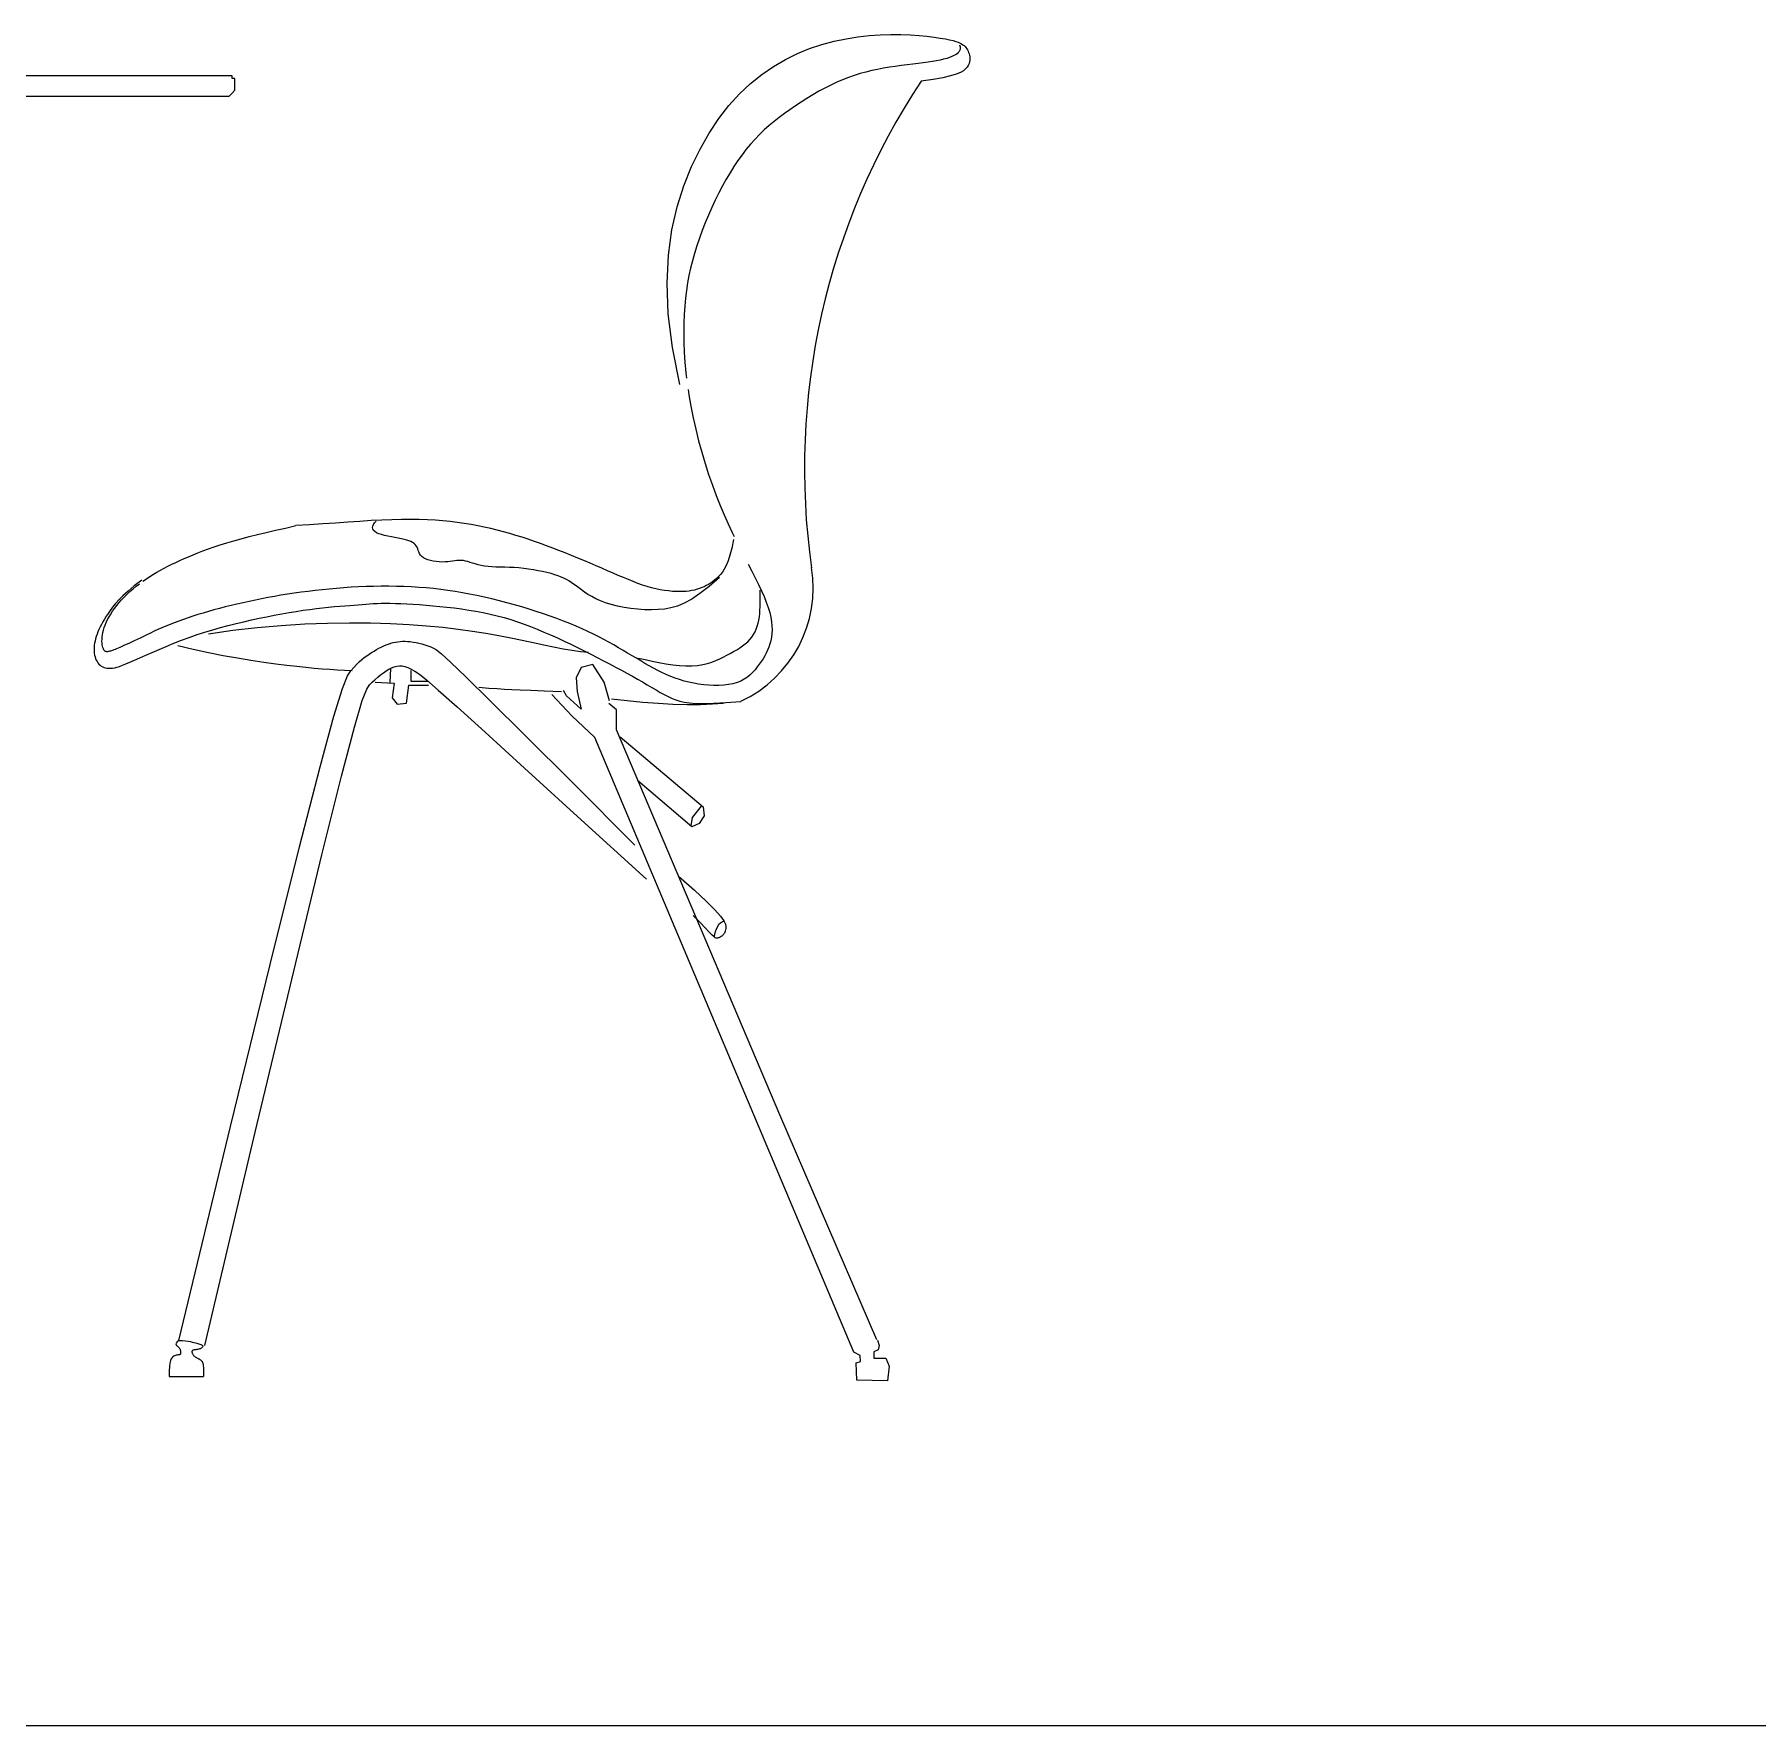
# Model space of a CAD drawing. Header units: millimetres. Extents: x 37301 to 64830, y 24173 to 38860.
# Drawn here: x 58911 to 59907, y 28627 to 29605 of the extents above; entities that cross this region are included whole.
import ezdxf

# ---------------------------------------------------------------- set-up
doc = ezdxf.new("R2010")
doc.units = ezdxf.units.MM
doc.layers.add('www.cad-blocks.net', color=7, linetype='Continuous')

# ---------------------------------------------------------------- blocks, each defined once
blk = doc.blocks.new('A$C30584782')
for p, q in [((2265.95, 775.99), (2272.75, 777.08)), ((2272.75, 777.08), (2279.37, 777.82)), ((2279.37, 777.82), (2285.76, 778.26)), ((2285.76, 778.26), (2291.87, 778.44)), ((2291.87, 778.44), (2297.67, 778.41)), ((2297.67, 778.41), (2303.1, 778.19)), ((2303.1, 778.19), (2308.13, 777.83)), ((2308.13, 777.83), (2312.71, 777.38)), ((2312.71, 777.38), (2316.79, 776.87)), ((2316.79, 776.87), (2320.35, 776.35)), ((2230.87, 764), (2237.87, 767.41)), ((2237.87, 767.41), (2244.92, 770.27)), ((2244.92, 770.27), (2251.99, 772.63)), ((2251.99, 772.63), (2259.01, 774.52)), ((2259.01, 774.52), (2265.95, 775.99)), ((2320.35, 776.35), (2323.34, 775.85)), ((2323.34, 775.85), (2325.82, 775.36)), ((2325.82, 775.36), (2327.85, 774.89)), ((2327.85, 774.89), (2329.5, 774.42)), ((2330.14, 767.32), (2329.28, 766.73)), ((2329.5, 774.42), (2330.82, 773.96)), ((2330.83, 767.95), (2330.14, 767.32)), ((2330.82, 773.96), (2331.88, 773.48)), ((2331.35, 768.64), (2330.83, 767.95)), ((2331.69, 769.42), (2331.35, 768.64)), ((2331.62, 772.4), (2331.83, 771.28)), ((2331.85, 770.29), (2331.69, 769.42)), ((2331.83, 771.28), (2331.85, 770.29)), ((2331.88, 773.48), (2332.75, 773)), ((2332.75, 773), (2333.48, 772.49)), ((2333.48, 772.49), (2334.14, 771.96)), ((2334.14, 771.96), (2334.73, 771.4)), ((2334.73, 771.4), (2335.26, 770.81)), ((2335.26, 770.81), (2335.72, 770.18)), ((2335.72, 770.18), (2336.14, 769.52)), ((2336.14, 769.52), (2336.49, 768.81)), ((2336.49, 768.81), (2336.8, 768.06)), ((2336.8, 768.06), (2337.07, 767.26)), ((2337.07, 767.26), (2337.28, 766.4)), ((2217.24, 755.37), (2223.98, 760)), ((2223.98, 760), (2230.87, 764)), ((2280.76, 757.54), (2277.4, 756.73)), ((2284.14, 758.26), (2280.76, 757.54)), ((2287.55, 758.9), (2284.14, 758.26)), ((2290.99, 759.46), (2287.55, 758.9)), ((2294.43, 759.96), (2290.99, 759.46)), ((2297.84, 760.41), (2294.43, 759.96)), ((2301.2, 760.82), (2297.84, 760.41)), ((2304.46, 761.2), (2301.2, 760.82)), ((2307.59, 761.58), (2304.46, 761.2)), ((2310.57, 761.95), (2307.59, 761.58)), ((2313.36, 762.34), (2310.57, 761.95)), ((2315.93, 762.75), (2313.36, 762.34)), ((2318.28, 763.18), (2315.93, 762.75)), ((2320.42, 763.64), (2318.28, 763.18)), ((2322.37, 764.11), (2320.42, 763.64)), ((2324.11, 764.6), (2322.37, 764.11)), ((2325.67, 765.11), (2324.11, 764.6)), ((2327.04, 765.64), (2325.67, 765.11)), ((2328.25, 766.18), (2327.04, 765.64)), ((2329.28, 766.73), (2328.25, 766.18)), ((2333.81, 757.48), (2332.04, 756.45)), ((2335.05, 758.51), (2333.81, 757.48)), ((2335.92, 759.54), (2335.05, 758.51)), ((2336.56, 760.57), (2335.92, 759.54)), ((2337.02, 761.6), (2336.56, 760.57)), ((2337.32, 762.61), (2337.02, 761.6)), ((2337.28, 766.4), (2337.44, 765.51)), ((2337.48, 763.6), (2337.32, 762.61)), ((2337.44, 765.51), (2337.51, 764.57)), ((2337.51, 764.57), (2337.48, 763.6)), ((1909.4, 754.59), (1594.19, 754.59)), ((1911.07, 754.59), (1909.4, 754.59)), ((1911.07, 752.91), (1911.07, 754.59)), ((1912.75, 752.91), (1911.07, 752.91)), ((1912.75, 751.23), (1912.75, 752.91)), ((1912.75, 749.55), (1912.75, 751.23)), ((1912.75, 747.87), (1912.75, 749.55)), ((1912.75, 746.2), (1912.75, 747.87)), ((2204.34, 744.07), (2210.68, 750.08)), ((2210.68, 750.08), (2217.24, 755.37)), ((2253.65, 747.45), (2250.19, 745.57)), ((2257.11, 749.21), (2253.65, 747.45)), ((2260.55, 750.83), (2257.11, 749.21)), ((2263.96, 752.28), (2260.55, 750.83)), ((2267.34, 753.59), (2263.96, 752.28)), ((2270.7, 754.76), (2267.34, 753.59)), ((2274.05, 755.8), (2270.7, 754.76)), ((2277.4, 756.73), (2274.05, 755.8)), ((2316.32, 752.46), (2309.4, 751.51)), ((2321.88, 753.44), (2316.32, 752.46)), ((2326.24, 754.43), (2321.88, 753.44)), ((2329.57, 755.43), (2326.24, 754.43)), ((2332.04, 756.45), (2329.57, 755.43)), ((1592.41, 742.84), (1909.4, 742.84)), ((1909.4, 742.84), (1911.07, 744.52)), ((1911.07, 744.52), (1912.75, 746.2)), ((2192.38, 729.79), (2198.23, 737.32)), ((2198.23, 737.32), (2204.34, 744.07)), ((2236.64, 737.17), (2233.42, 734.94)), ((2239.95, 739.36), (2236.64, 737.17)), ((2243.32, 741.5), (2239.95, 739.36)), ((2246.74, 743.58), (2243.32, 741.5)), ((2250.19, 745.57), (2246.74, 743.58)), ((2186.83, 721.43), (2192.38, 729.79)), ((2224.32, 728.1), (2221.46, 725.71)), ((2227.26, 730.43), (2224.32, 728.1)), ((2230.29, 732.7), (2227.26, 730.43)), ((2233.42, 734.94), (2230.29, 732.7)), ((2181.6, 712.2), (2186.83, 721.43)), ((2213.35, 717.94), (2210.79, 715.09)), ((2215.98, 720.65), (2213.35, 717.94)), ((2218.68, 723.23), (2215.98, 720.65)), ((2221.46, 725.71), (2218.68, 723.23)), ((2176.71, 702.08), (2181.6, 712.2)), ((2205.85, 708.92), (2203.47, 705.6)), ((2208.29, 712.08), (2205.85, 708.92)), ((2210.79, 715.09), (2208.29, 712.08)), ((2172.23, 690.99), (2176.71, 702.08)), ((2198.88, 698.5), (2196.66, 694.73)), ((2201.14, 702.12), (2198.88, 698.5)), ((2203.47, 705.6), (2201.14, 702.12)), ((2168.35, 678.83), (2172.23, 690.99)), ((2194.5, 690.82), (2192.39, 686.77)), ((2196.66, 694.73), (2194.5, 690.82)), ((2165.29, 665.46), (2168.35, 678.83)), ((2188.34, 678.3), (2186.42, 673.92)), ((2190.34, 682.59), (2188.34, 678.3)), ((2192.39, 686.77), (2190.34, 682.59)), ((2184.58, 669.5), (2182.85, 665.05)), ((2186.42, 673.92), (2184.58, 669.5)), ((2163.26, 650.76), (2165.29, 665.46)), ((2181.23, 660.6), (2179.73, 656.19)), ((2182.85, 665.05), (2181.23, 660.6)), ((2162.49, 634.59), (2163.26, 650.76)), ((2177.15, 647.55), (2176.08, 643.31)), ((2178.36, 651.83), (2177.15, 647.55)), ((2179.73, 656.19), (2178.36, 651.83)), ((2175.14, 639.08), (2174.34, 634.81)), ((2176.08, 643.31), (2175.14, 639.08)), ((2163.2, 616.83), (2162.49, 634.59)), ((2173.68, 630.45), (2173.13, 625.98)), ((2174.34, 634.81), (2173.68, 630.45)), ((2172.71, 621.34), (2172.41, 616.49)), ((2173.13, 625.98), (2172.71, 621.34)), ((2165.62, 597.34), (2163.2, 616.83)), ((2172.22, 611.41), (2172.15, 606.09)), ((2172.41, 616.49), (2172.22, 611.41)), ((2172.15, 606.09), (2172.22, 600.55)), ((2172.22, 600.55), (2172.44, 594.81)), ((2169.96, 575.99), (2165.62, 597.34)), ((2172.44, 594.81), (2172.82, 588.87)), ((2172.82, 588.87), (2173.38, 582.75)), ((2173.38, 582.75), (2173.74, 579.65)), ((2174.61, 573.09), (2175.06, 570.04)), ((2175.06, 570.04), (2176.2, 563.48)), ((2176.2, 563.48), (2177.54, 556.83)), ((2177.54, 556.83), (2179.05, 550.14)), ((2179.05, 550.14), (2180.73, 543.45)), ((2180.73, 543.45), (2182.55, 536.83)), ((2182.55, 536.83), (2184.49, 530.31)), ((2184.49, 530.31), (2186.54, 523.93)), ((2186.54, 523.93), (2188.69, 517.76)), ((2188.69, 517.76), (2190.91, 511.83)), ((2190.91, 511.83), (2193.18, 506.14)), ((2009.05, 497.99), (2003.49, 497.86)), ((2014.31, 498.02), (2009.05, 497.99)), ((2019.3, 497.95), (2014.31, 498.02)), ((2193.18, 506.14), (2195.5, 500.67)), ((2195.5, 500.67), (2197.84, 495.43)), ((1916.32, 486.87), (1920.88, 488.05)), ((1920.88, 488.05), (1925.72, 489.25)), ((1925.72, 489.25), (1930.84, 490.48)), ((1930.84, 490.48), (1936.24, 491.75)), ((1936.24, 491.75), (1941.94, 493.05)), ((1941.94, 493.05), (1947.94, 494.41)), ((1955.86, 494.91), (1947.94, 494.41)), ((1963.52, 495.43), (1955.86, 494.91)), ((1970.91, 495.94), (1963.52, 495.43)), ((1978.03, 496.44), (1970.91, 495.94)), ((1984.86, 496.9), (1978.03, 496.44)), ((1991.38, 497.3), (1984.86, 496.9)), ((1997.6, 497.62), (1991.38, 497.3)), ((1992.27, 493.31), (1992.4, 494.19)), ((1992.4, 492.48), (1992.27, 493.31)), ((1992.4, 494.19), (1992.8, 495.11)), ((1992.82, 491.7), (1992.4, 492.48)), ((1992.8, 495.11), (1993.45, 496.06)), ((1993.53, 490.99), (1992.82, 491.7)), ((1993.45, 496.06), (1994.34, 497.05)), ((1994.56, 490.34), (1993.53, 490.99)), ((1995.89, 489.75), (1994.56, 490.34)), ((1997.49, 489.23), (1995.89, 489.75)), ((1999.27, 488.76), (1997.49, 489.23)), ((2003.49, 497.86), (1997.6, 497.62)), ((2001.19, 488.33), (1999.27, 488.76)), ((2003.18, 487.93), (2001.19, 488.33)), ((2024.04, 497.79), (2019.3, 497.95)), ((2028.58, 497.53), (2024.04, 497.79)), ((2032.94, 497.19), (2028.58, 497.53)), ((2037.15, 496.76), (2032.94, 497.19)), ((2041.24, 496.26), (2037.15, 496.76)), ((2045.26, 495.69), (2041.24, 496.26)), ((2049.19, 495.05), (2045.26, 495.69)), ((2053.05, 494.34), (2049.19, 495.05)), ((2056.86, 493.56), (2053.05, 494.34)), ((2060.6, 492.73), (2056.86, 493.56)), ((2064.29, 491.83), (2060.6, 492.73)), ((2067.95, 490.88), (2064.29, 491.83)), ((2071.56, 489.87), (2067.95, 490.88)), ((2075.14, 488.81), (2071.56, 489.87)), ((2078.7, 487.7), (2075.14, 488.81)), ((2197.84, 495.43), (2200.18, 490.4)), ((2200.18, 490.4), (2201.25, 488.19)), ((1888.51, 477.57), (1891.3, 478.71)), ((1891.3, 478.71), (1894.25, 479.86)), ((1894.25, 479.86), (1897.38, 481.03)), ((1897.38, 481.03), (1900.7, 482.19)), ((1900.7, 482.19), (1904.23, 483.36)), ((1904.23, 483.36), (1908.01, 484.53)), ((1908.01, 484.53), (1912.03, 485.69)), ((1912.03, 485.69), (1916.32, 486.87)), ((2005.17, 487.55), (2003.18, 487.93)), ((2007.1, 487.19), (2005.17, 487.55)), ((2008.92, 486.82), (2007.1, 487.19)), ((2010.56, 486.45), (2008.92, 486.82)), ((2012.03, 486.06), (2010.56, 486.45)), ((2013.33, 485.64), (2012.03, 486.06)), ((2014.46, 485.18), (2013.33, 485.64)), ((2015.45, 484.67), (2014.46, 485.18)), ((2016.28, 484.1), (2015.45, 484.67)), ((2016.98, 483.46), (2016.28, 484.1)), ((2017.54, 482.73), (2016.98, 483.46)), ((2017.99, 481.93), (2017.54, 482.73)), ((2018.36, 481.05), (2017.99, 481.93)), ((2018.7, 480.13), (2018.36, 481.05)), ((2019.05, 479.2), (2018.7, 480.13)), ((2019.48, 478.28), (2019.05, 479.2)), ((2020.02, 477.38), (2019.48, 478.28)), ((2082.24, 486.54), (2078.7, 487.7)), ((2085.78, 485.34), (2082.24, 486.54)), ((2089.31, 484.08), (2085.78, 485.34)), ((2092.86, 482.79), (2089.31, 484.08)), ((2096.42, 481.44), (2092.86, 482.79)), ((2100, 480.06), (2096.42, 481.44)), ((2103.61, 478.64), (2100, 480.06)), ((2107.23, 477.18), (2103.61, 478.64)), ((2199.85, 481.47), (2198.82, 477.37)), ((2200.86, 486.45), (2199.85, 481.47)), ((1867.67, 467.53), (1869.75, 468.71)), ((1869.75, 468.71), (1871.86, 469.86)), ((1871.86, 469.86), (1874.03, 470.97)), ((1874.03, 470.97), (1876.24, 472.06)), ((1876.24, 472.06), (1878.52, 473.15)), ((1878.52, 473.15), (1880.88, 474.23)), ((1880.88, 474.23), (1883.32, 475.33)), ((1883.32, 475.33), (1885.86, 476.44)), ((1885.86, 476.44), (1888.51, 477.57)), ((2020.72, 476.55), (2020.02, 477.38)), ((2021.63, 475.8), (2020.72, 476.55)), ((2022.79, 475.15), (2021.63, 475.8)), ((2024.15, 474.61), (2022.79, 475.15)), ((2025.68, 474.17), (2024.15, 474.61)), ((2027.33, 473.83), (2025.68, 474.17)), ((2029.05, 473.59), (2027.33, 473.83)), ((2030.8, 473.44), (2029.05, 473.59)), ((2032.52, 473.38), (2030.8, 473.44)), ((2034.17, 473.4), (2032.52, 473.38)), ((2035.71, 473.5), (2034.17, 473.4)), ((2037.16, 473.66), (2035.71, 473.5)), ((2038.52, 473.85), (2037.16, 473.66)), ((2039.83, 474.03), (2038.52, 473.85)), ((2041.08, 474.19), (2039.83, 474.03)), ((2042.31, 474.29), (2041.08, 474.19)), ((2043.52, 474.3), (2042.31, 474.29)), ((2044.75, 474.2), (2043.52, 474.3)), ((2046, 473.97), (2044.75, 474.2)), ((2047.29, 473.62), (2046, 473.97)), ((2048.64, 473.2), (2047.29, 473.62)), ((2050.07, 472.73), (2048.64, 473.2)), ((2051.6, 472.25), (2050.07, 472.73)), ((2053.24, 471.77), (2051.6, 472.25)), ((2055.01, 471.35), (2053.24, 471.77)), ((2056.93, 471), (2055.01, 471.35)), ((2059.01, 470.75), (2056.93, 471)), ((2061.24, 470.58), (2059.01, 470.75)), ((2063.61, 470.47), (2061.24, 470.58)), ((2066.09, 470.4), (2063.61, 470.47)), ((2068.67, 470.33), (2066.09, 470.4)), ((2071.33, 470.25), (2068.67, 470.33)), ((2074.06, 470.12), (2071.33, 470.25)), ((2076.84, 469.93), (2074.06, 470.12)), ((2079.66, 469.65), (2076.84, 469.93)), ((2082.47, 469.3), (2079.66, 469.65)), ((2085.25, 468.87), (2082.47, 469.3)), ((2087.97, 468.38), (2085.25, 468.87)), ((2090.59, 467.84), (2087.97, 468.38)), ((2110.84, 475.7), (2107.23, 477.18)), ((2114.42, 474.22), (2110.84, 475.7)), ((2117.96, 472.73), (2114.42, 474.22)), ((2121.44, 471.26), (2117.96, 472.73)), ((2124.82, 469.8), (2121.44, 471.26)), ((2128.11, 468.38), (2124.82, 469.8)), ((2131.27, 466.99), (2128.11, 468.38)), ((2195.58, 469.23), (2194.46, 467.53)), ((2196.68, 471.37), (2195.58, 469.23)), ((2197.76, 474.04), (2196.68, 471.37)), ((2198.82, 477.37), (2197.76, 474.04)), ((2209.28, 472.19), (2211.4, 468.08)), ((1854.53, 459.53), (1850.93, 456.56)), ((1853.84, 457.87), (1855.69, 459.38)), ((1858.85, 462.85), (1854.53, 459.53)), ((1855.69, 459.38), (1857.6, 460.86)), ((1859.55, 462.29), (1861.54, 463.68)), ((1861.54, 463.68), (1863.56, 465.02)), ((1863.56, 465.02), (1865.61, 466.3)), ((1865.61, 466.3), (1867.67, 467.53)), ((1971.41, 458.15), (1967.23, 457.78)), ((1975.64, 458.47), (1971.41, 458.15)), ((1979.9, 458.75), (1975.64, 458.47)), ((1984.2, 458.98), (1979.9, 458.75)), ((1988.54, 459.16), (1984.2, 458.98)), ((1992.9, 459.29), (1988.54, 459.16)), ((1997.28, 459.36), (1992.9, 459.29)), ((2001.66, 459.36), (1997.28, 459.36)), ((2006.04, 459.31), (2001.66, 459.36)), ((2010.4, 459.19), (2006.04, 459.31)), ((2014.73, 459), (2010.4, 459.19)), ((2019.02, 458.74), (2014.73, 459)), ((2023.27, 458.4), (2019.02, 458.74)), ((2027.47, 457.99), (2023.27, 458.4)), ((2093.08, 467.26), (2090.59, 467.84)), ((2095.42, 466.65), (2093.08, 467.26)), ((2097.56, 466.02), (2095.42, 466.65)), ((2099.49, 465.38), (2097.56, 466.02)), ((2101.23, 464.72), (2099.49, 465.38)), ((2102.82, 464.03), (2101.23, 464.72)), ((2104.31, 463.29), (2102.82, 464.03)), ((2105.72, 462.49), (2104.31, 463.29)), ((2107.1, 461.62), (2105.72, 462.49)), ((2108.49, 460.67), (2107.1, 461.62)), ((2109.92, 459.62), (2108.49, 460.67)), ((2111.43, 458.47), (2109.92, 459.62)), ((2113.06, 457.24), (2111.43, 458.47)), ((2134.32, 465.66), (2131.27, 466.99)), ((2137.27, 464.39), (2134.32, 465.66)), ((2140.13, 463.18), (2137.27, 464.39)), ((2142.92, 462.05), (2140.13, 463.18)), ((2145.64, 461.01), (2142.92, 462.05)), ((2148.3, 460.07), (2145.64, 461.01)), ((2150.92, 459.23), (2148.3, 460.07)), ((2153.51, 458.5), (2150.92, 459.23)), ((2156.05, 457.88), (2153.51, 458.5)), ((2182.56, 458.56), (2181.21, 458.05)), ((2186.77, 459.29), (2181.46, 455.14)), ((2183.86, 459.13), (2182.56, 458.56)), ((2185.13, 459.75), (2183.86, 459.13)), ((2186.36, 460.43), (2185.13, 459.75)), ((2187.57, 461.18), (2186.36, 460.43)), ((2192.78, 464.51), (2186.77, 459.29)), ((2188.75, 462.01), (2187.57, 461.18)), ((2189.91, 462.91), (2188.75, 462.01)), ((2191.06, 463.89), (2189.91, 462.91)), ((2192.2, 464.96), (2191.06, 463.89)), ((2193.34, 466.14), (2192.2, 464.96)), ((2194.46, 467.53), (2193.34, 466.14)), ((2211.4, 468.08), (2213.4, 464.15)), ((2213.4, 464.15), (2215.27, 460.39)), ((2215.27, 460.39), (2216.99, 456.81)), ((1843.54, 449.3), (1841.91, 447.3)), ((1843.13, 446.59), (1844.39, 448.24)), ((1845.53, 451.48), (1843.54, 449.3)), ((1844.39, 448.24), (1845.74, 449.88)), ((1847.96, 453.89), (1845.53, 451.48)), ((1845.74, 449.88), (1847.19, 451.52)), ((1847.19, 451.52), (1848.73, 453.14)), ((1850.93, 456.56), (1847.96, 453.89)), ((1848.73, 453.14), (1850.36, 454.75)), ((1850.36, 454.75), (1852.06, 456.32)), ((1852.06, 456.32), (1853.84, 457.87)), ((1910.46, 448.23), (1907.09, 447.38)), ((1913.9, 449.06), (1910.46, 448.23)), ((1917.39, 449.86), (1913.9, 449.06)), ((1920.93, 450.64), (1917.39, 449.86)), ((1924.52, 451.4), (1920.93, 450.64)), ((1928.15, 452.13), (1924.52, 451.4)), ((1931.83, 452.83), (1928.15, 452.13)), ((1935.56, 453.51), (1931.83, 452.83)), ((1939.34, 454.15), (1935.56, 453.51)), ((1943.17, 454.77), (1939.34, 454.15)), ((1947.05, 455.35), (1943.17, 454.77)), ((1950.98, 455.91), (1947.05, 455.35)), ((1954.97, 456.43), (1950.98, 455.91)), ((1959.01, 456.92), (1954.97, 456.43)), ((1963.1, 457.37), (1959.01, 456.92)), ((1967.23, 457.78), (1963.1, 457.37)), ((1976.28, 448.08), (1979.05, 448.3)), ((1979.05, 448.3), (1981.63, 448.5)), ((1981.63, 448.5), (1984.01, 448.7)), ((1984.01, 448.7), (1986.26, 448.89)), ((1986.26, 448.89), (1988.41, 449.06)), ((1988.41, 449.06), (1990.53, 449.22)), ((1990.53, 449.22), (1992.66, 449.35)), ((1992.66, 449.35), (1994.88, 449.44)), ((1994.88, 449.44), (1997.22, 449.51)), ((1997.22, 449.51), (1999.76, 449.53)), ((1999.76, 449.53), (2002.52, 449.51)), ((2002.52, 449.51), (2005.51, 449.45)), ((2005.51, 449.45), (2008.71, 449.33)), ((2008.71, 449.33), (2012.09, 449.18)), ((2012.09, 449.18), (2015.64, 448.98)), ((2015.64, 448.98), (2019.35, 448.73)), ((2019.35, 448.73), (2023.18, 448.44)), ((2023.18, 448.44), (2027.13, 448.11)), ((2031.66, 457.51), (2027.47, 457.99)), ((2035.83, 456.95), (2031.66, 457.51)), ((2040, 456.32), (2035.83, 456.95)), ((2044.18, 455.61), (2040, 456.32)), ((2048.39, 454.83), (2044.18, 455.61)), ((2052.64, 453.97), (2048.39, 454.83)), ((2056.93, 453.04), (2052.64, 453.97)), ((2061.25, 452.04), (2056.93, 453.04)), ((2065.59, 450.98), (2061.25, 452.04)), ((2069.92, 449.85), (2065.59, 450.98)), ((2074.24, 448.67), (2069.92, 449.85)), ((2078.52, 447.44), (2074.24, 448.67)), ((2114.83, 455.96), (2113.06, 457.24)), ((2116.79, 454.65), (2114.83, 455.96)), ((2118.95, 453.35), (2116.79, 454.65)), ((2121.34, 452.08), (2118.95, 453.35)), ((2124.02, 450.87), (2121.34, 452.08)), ((2126.99, 449.75), (2124.02, 450.87)), ((2130.28, 448.74), (2126.99, 449.75)), ((2133.84, 447.86), (2130.28, 448.74)), ((2158.54, 457.36), (2156.05, 457.88)), ((2160.97, 456.95), (2158.54, 457.36)), ((2163.31, 456.64), (2160.97, 456.95)), ((2165.57, 456.42), (2163.31, 456.64)), ((2167.73, 456.29), (2165.57, 456.42)), ((2169.77, 456.25), (2167.73, 456.29)), ((2172.45, 449.57), (2168.49, 447.9)), ((2171.7, 456.29), (2169.77, 456.25)), ((2173.51, 456.41), (2171.7, 456.29)), ((2176.73, 451.94), (2172.45, 449.57)), ((2175.21, 456.6), (2173.51, 456.41)), ((2176.83, 456.87), (2175.21, 456.6)), ((2181.46, 455.14), (2176.73, 451.94)), ((2178.36, 457.2), (2176.83, 456.87)), ((2179.82, 457.6), (2178.36, 457.2)), ((2181.21, 458.05), (2179.82, 457.6)), ((2216.26, 455.21), (2216.25, 457.04)), ((2216.28, 453.31), (2216.26, 455.21)), ((2216.27, 447.44), (2216.3, 449.41)), ((2216.3, 451.37), (2216.28, 453.31)), ((2216.3, 449.41), (2216.3, 451.37)), ((2216.99, 456.81), (2218.53, 453.39)), ((2218.53, 453.39), (2219.87, 450.15)), ((2219.87, 450.15), (2220.98, 447.09)), ((1836.39, 438.81), (1835.57, 437.29)), ((1837.3, 440.38), (1836.39, 438.81)), ((1838.29, 442), (1837.3, 440.38)), ((1837.74, 436.95), (1838.38, 438.5)), ((1839.37, 443.69), (1838.29, 442)), ((1838.38, 438.5), (1839.12, 440.08)), ((1839.12, 440.08), (1839.96, 441.68)), ((1840.55, 445.44), (1839.37, 443.69)), ((1839.96, 441.68), (1840.91, 443.31)), ((1841.91, 447.3), (1840.55, 445.44)), ((1840.91, 443.31), (1841.97, 444.95)), ((1841.97, 444.95), (1843.13, 446.59)), ((1877.7, 438.31), (1875.21, 437.34)), ((1880.27, 439.27), (1877.7, 438.31)), ((1882.92, 440.21), (1880.27, 439.27)), ((1885.64, 441.14), (1882.92, 440.21)), ((1888.45, 442.06), (1885.64, 441.14)), ((1891.35, 442.97), (1888.45, 442.06)), ((1894.33, 443.87), (1891.35, 442.97)), ((1897.4, 444.77), (1894.33, 443.87)), ((1900.55, 445.65), (1897.4, 444.77)), ((1903.79, 446.52), (1900.55, 445.65)), ((1907.09, 447.38), (1903.79, 446.52)), ((1913.35, 437.82), (1917.82, 438.88)), ((1917.82, 438.88), (1922.28, 439.89)), ((1922.28, 439.89), (1926.72, 440.85)), ((1926.72, 440.85), (1931.13, 441.77)), ((1931.13, 441.77), (1935.49, 442.63)), ((1935.49, 442.63), (1939.78, 443.43)), ((1939.78, 443.43), (1944, 444.18)), ((1944, 444.18), (1948.13, 444.86)), ((1948.13, 444.86), (1952.15, 445.47)), ((1952.15, 445.47), (1956.04, 446.02)), ((1956.04, 446.02), (1959.8, 446.5)), ((1959.8, 446.5), (1963.42, 446.91)), ((1963.42, 446.91), (1966.88, 447.26)), ((1966.24, 438.07), (1978.97, 438.26)), ((1966.88, 447.26), (1970.19, 447.57)), ((1970.19, 447.57), (1973.32, 447.84)), ((1973.32, 447.84), (1976.28, 448.08)), ((1978.97, 438.26), (1991.13, 438.17)), ((2027.13, 448.11), (2031.18, 447.73)), ((2031.18, 447.73), (2035.3, 447.3)), ((2035.3, 447.3), (2039.47, 446.81)), ((2039.47, 446.81), (2043.67, 446.26)), ((2043.67, 446.26), (2047.87, 445.63)), ((2047.87, 445.63), (2052.06, 444.93)), ((2052.06, 444.93), (2056.21, 444.15)), ((2056.21, 444.15), (2060.3, 443.27)), ((2060.3, 443.27), (2064.32, 442.29)), ((2064.32, 442.29), (2068.26, 441.22)), ((2068.26, 441.22), (2072.15, 440.06)), ((2072.15, 440.06), (2076, 438.8)), ((2076, 438.8), (2079.83, 437.46)), ((2082.75, 446.16), (2078.52, 447.44)), ((2086.91, 444.84), (2082.75, 446.16)), ((2090.99, 443.48), (2086.91, 444.84)), ((2094.97, 442.09), (2090.99, 443.48)), ((2098.86, 440.67), (2094.97, 442.09)), ((2102.65, 439.22), (2098.86, 440.67)), ((2106.33, 437.74), (2102.65, 439.22)), ((2137.61, 447.12), (2133.84, 447.86)), ((2141.52, 446.53), (2137.61, 447.12)), ((2145.51, 446.09), (2141.52, 446.53)), ((2149.52, 445.82), (2145.51, 446.09)), ((2153.49, 445.74), (2149.52, 445.82)), ((2157.35, 445.84), (2153.49, 445.74)), ((2161.07, 446.16), (2157.35, 445.84)), ((2164.74, 446.8), (2161.07, 446.16)), ((2168.49, 447.9), (2164.74, 446.8)), ((2215.17, 437.96), (2215.56, 439.76)), ((2215.56, 439.76), (2215.85, 441.62)), ((2215.85, 441.62), (2216.06, 443.52)), ((2216.06, 443.52), (2216.19, 445.47)), ((2216.19, 445.47), (2216.27, 447.44)), ((2220.98, 447.09), (2221.85, 444.2)), ((2221.85, 444.2), (2222.49, 441.47)), ((2222.49, 441.47), (2222.92, 438.89)), ((2222.92, 438.89), (2223.15, 436.45)), ((1832.17, 428.98), (1831.85, 427.7)), ((1832.56, 430.29), (1832.17, 428.98)), ((1833.02, 431.62), (1832.56, 430.29)), ((1833.55, 432.99), (1833.02, 431.62)), ((1834.15, 434.38), (1833.55, 432.99)), ((1834.82, 435.82), (1834.15, 434.38)), ((1835.57, 437.29), (1834.82, 435.82)), ((1835.89, 427.56), (1835.91, 428.7)), ((1835.91, 428.7), (1835.99, 429.92)), ((1835.99, 429.92), (1836.16, 431.21)), ((1836.16, 431.21), (1836.42, 432.57)), ((1836.42, 432.57), (1836.77, 433.98)), ((1836.77, 433.98), (1837.21, 435.44)), ((1837.21, 435.44), (1837.74, 436.95)), ((1856.17, 428.55), (1854.47, 427.74)), ((1857.96, 429.43), (1856.17, 428.55)), ((1859.83, 430.35), (1857.96, 429.43)), ((1861.79, 431.31), (1859.83, 430.35)), ((1863.84, 432.3), (1861.79, 431.31)), ((1865.96, 433.31), (1863.84, 432.3)), ((1868.16, 434.32), (1865.96, 433.31)), ((1870.44, 435.34), (1868.16, 434.32)), ((1872.79, 436.35), (1870.44, 435.34)), ((1875.21, 437.34), (1872.79, 436.35)), ((1881.84, 428.15), (1886.34, 429.82)), ((1886.34, 429.82), (1890.84, 431.39)), ((1890.84, 431.39), (1895.35, 432.85)), ((1895.35, 432.85), (1899.86, 434.22)), ((1897.42, 431.86), (1911.56, 433.9)), ((1899.86, 434.22), (1904.36, 435.5)), ((1904.36, 435.5), (1908.86, 436.69)), ((1908.86, 436.69), (1913.35, 437.82)), ((1911.56, 433.9), (1925.61, 435.51)), ((1925.61, 435.51), (1939.47, 436.72)), ((1939.47, 436.72), (1953.04, 437.56)), ((1953.04, 437.56), (1966.24, 438.07)), ((1991.13, 438.17), (2002.63, 437.84)), ((2002.63, 437.84), (2013.4, 437.29)), ((2013.4, 437.29), (2023.47, 436.54)), ((2023.47, 436.54), (2032.89, 435.63)), ((2032.89, 435.63), (2041.71, 434.57)), ((2041.71, 434.57), (2050, 433.41)), ((2050, 433.41), (2057.8, 432.15)), ((2057.8, 432.15), (2065.17, 430.83)), ((2065.17, 430.83), (2072.16, 429.47)), ((2072.16, 429.47), (2078.82, 428.1)), ((2079.83, 437.46), (2083.65, 436.02)), ((2083.65, 436.02), (2087.48, 434.5)), ((2087.48, 434.5), (2091.33, 432.9)), ((2091.33, 432.9), (2095.21, 431.22)), ((2095.21, 431.22), (2099.11, 429.47)), ((2099.11, 429.47), (2103.02, 427.66)), ((2109.9, 436.24), (2106.33, 437.74)), ((2113.35, 434.73), (2109.9, 436.24)), ((2116.69, 433.19), (2113.35, 434.73)), ((2119.91, 431.65), (2116.69, 433.19)), ((2123.01, 430.1), (2119.91, 431.65)), ((2126, 428.54), (2123.01, 430.1)), ((2128.9, 426.97), (2126, 428.54)), ((2209.11, 427.3), (2210.38, 428.59)), ((2210.38, 428.59), (2211.51, 429.96)), ((2211.51, 429.96), (2212.49, 431.42)), ((2212.49, 431.42), (2213.34, 432.95)), ((2213.34, 432.95), (2214.07, 434.55)), ((2214.07, 434.55), (2214.67, 436.22)), ((2214.67, 436.22), (2215.17, 437.96)), ((2222.82, 429.88), (2222.44, 427.9)), ((2223.08, 431.96), (2222.82, 429.88)), ((2223.2, 434.15), (2223.08, 431.96)), ((2223.15, 436.45), (2223.2, 434.15)), ((1831.32, 424.04), (1831.28, 422.88)), ((1831.28, 422.88), (1831.32, 421.75)), ((1831.43, 425.23), (1831.32, 424.04)), ((1831.32, 421.75), (1831.43, 420.65)), ((1831.6, 426.45), (1831.43, 425.23)), ((1831.43, 420.65), (1831.61, 419.59)), ((1831.85, 427.7), (1831.6, 426.45)), ((1831.61, 419.59), (1831.86, 418.58)), ((1831.86, 418.58), (1832.18, 417.62)), ((1835.95, 426.5), (1835.89, 427.56)), ((1836.06, 425.53), (1835.95, 426.5)), ((1836.23, 424.65), (1836.06, 425.53)), ((1836.44, 423.88), (1836.23, 424.65)), ((1836.68, 423.22), (1836.44, 423.88)), ((1836.95, 422.67), (1836.68, 423.22)), ((1837.24, 422.24), (1836.95, 422.67)), ((1837.56, 421.92), (1837.24, 422.24)), ((1837.89, 421.7), (1837.56, 421.92)), ((1838.24, 421.57), (1837.89, 421.7)), ((1838.62, 421.51), (1838.24, 421.57)), ((1839.02, 421.51), (1838.62, 421.51)), ((1839.44, 421.56), (1839.02, 421.51)), ((1839.89, 421.65), (1839.44, 421.56)), ((1840.37, 421.76), (1839.89, 421.65)), ((1840.88, 421.91), (1840.37, 421.76)), ((1841.44, 422.08), (1840.88, 421.91)), ((1842.05, 422.3), (1841.44, 422.08)), ((1842.72, 422.55), (1842.05, 422.3)), ((1843.47, 422.84), (1842.72, 422.55)), ((1844.3, 423.18), (1843.47, 422.84)), ((1845.23, 423.56), (1844.3, 423.18)), ((1846.25, 424), (1845.23, 423.56)), ((1847.38, 424.48), (1846.25, 424)), ((1848.6, 425.03), (1847.38, 424.48)), ((1849.93, 425.62), (1848.6, 425.03)), ((1851.35, 426.27), (1849.93, 425.62)), ((1852.86, 426.97), (1851.35, 426.27)), ((1854.47, 427.74), (1852.86, 426.97)), ((1857.77, 417.95), (1861.19, 419.47)), ((1861.19, 419.47), (1864.91, 421.11)), ((1864.91, 421.11), (1868.88, 422.84)), ((1868.88, 422.84), (1873.06, 424.62)), ((1873.06, 424.62), (1877.4, 426.4)), ((1877.4, 426.4), (1881.84, 428.15)), ((1879.65, 425.1), (1888.63, 422.96)), ((1888.63, 422.96), (1897.41, 421.06)), ((1897.41, 421.06), (1905.94, 419.38)), ((1905.94, 419.38), (1914.14, 417.9)), ((1987.44, 418.12), (1988.87, 419.19)), ((1988.87, 419.19), (1990.29, 420.16)), ((1990.29, 420.16), (1991.7, 421.07)), ((1991.7, 421.07), (1993.11, 421.93)), ((1993.11, 421.93), (1994.52, 422.74)), ((1994.52, 422.74), (1995.92, 423.5)), ((1995.92, 423.5), (1997.32, 424.2)), ((1997.32, 424.2), (1998.71, 424.85)), ((1998.71, 424.85), (2000.1, 425.43)), ((2000.1, 425.43), (2001.47, 425.95)), ((2001.47, 425.95), (2002.82, 426.4)), ((2002.82, 426.4), (2004.17, 426.77)), ((2004.17, 426.77), (2005.51, 427.07)), ((2005.51, 427.07), (2006.86, 427.3)), ((2006.86, 427.3), (2008.23, 427.45)), ((2008.23, 427.45), (2009.63, 427.53)), ((2009.63, 427.53), (2011.06, 427.54)), ((2011.06, 427.54), (2012.55, 427.48)), ((2012.55, 427.48), (2014.1, 427.34)), ((2014.1, 427.34), (2015.72, 427.12)), ((2015.72, 427.12), (2017.4, 426.84)), ((2017.4, 426.84), (2019.1, 426.48)), ((2019.1, 426.48), (2020.83, 426.04)), ((2020.83, 426.04), (2022.55, 425.54)), ((2022.55, 425.54), (2024.25, 424.96)), ((2024.25, 424.96), (2025.9, 424.3)), ((2025.9, 424.3), (2027.49, 423.58)), ((2027.49, 423.58), (2029.22, 422.57)), ((2029.22, 422.57), (2032.11, 420.26)), ((2032.11, 420.26), (2037.42, 415.4)), ((2078.82, 428.1), (2085.17, 426.76)), ((2085.17, 426.76), (2091.21, 425.48)), ((2091.21, 425.48), (2096.95, 424.29)), ((2096.95, 424.29), (2102.41, 423.25)), ((2102.41, 423.25), (2107.59, 422.37)), ((2103.02, 427.66), (2106.92, 425.81)), ((2106.92, 425.81), (2110.8, 423.92)), ((2107.59, 422.37), (2112.5, 421.71)), ((2110.8, 423.92), (2114.63, 422.02)), ((2112.5, 421.71), (2117.16, 421.29)), ((2114.63, 422.02), (2118.42, 420.12)), ((2118.42, 420.12), (2122.14, 418.22)), ((2131.71, 425.41), (2128.9, 426.97)), ((2134.45, 423.85), (2131.71, 425.41)), ((2137.11, 422.3), (2134.45, 423.85)), ((2139.72, 420.75), (2137.11, 422.3)), ((2142.28, 419.22), (2139.72, 420.75)), ((2144.79, 417.71), (2142.28, 419.22)), ((2192.91, 417.4), (2195.02, 418.45)), ((2195.02, 418.45), (2197.05, 419.52)), ((2197.05, 419.52), (2199.02, 420.58)), ((2199.02, 420.58), (2200.93, 421.64)), ((2200.93, 421.64), (2202.77, 422.7)), ((2202.77, 422.7), (2204.52, 423.79)), ((2204.52, 423.79), (2206.16, 424.91)), ((2206.16, 424.91), (2207.7, 426.07)), ((2207.7, 426.07), (2209.11, 427.3)), ((2218.94, 419.08), (2217.97, 417.46)), ((2219.82, 420.74), (2218.94, 419.08)), ((2220.62, 422.44), (2219.82, 420.74)), ((2221.33, 424.19), (2220.62, 422.44)), ((2221.93, 426.01), (2221.33, 424.19)), ((2222.44, 427.9), (2221.93, 426.01)), ((1832.18, 417.62), (1832.57, 416.71)), ((1832.57, 416.71), (1833.03, 415.87)), ((1833.03, 415.87), (1833.55, 415.1)), ((1833.55, 415.1), (1834.14, 414.4)), ((1834.14, 414.4), (1834.79, 413.79)), ((1834.79, 413.79), (1835.5, 413.25)), ((1835.5, 413.25), (1836.28, 412.81)), ((1836.28, 412.81), (1837.11, 412.45)), ((1837.11, 412.45), (1837.99, 412.18)), ((1837.99, 412.18), (1838.93, 412)), ((1838.93, 412), (1839.92, 411.91)), ((1839.92, 411.91), (1840.95, 411.92)), ((1840.95, 411.92), (1842.04, 412.03)), ((1842.04, 412.03), (1843.22, 412.24)), ((1843.22, 412.24), (1844.53, 412.58)), ((1844.53, 412.58), (1846.03, 413.05)), ((1846.03, 413.05), (1847.75, 413.68)), ((1847.75, 413.68), (1849.74, 414.47)), ((1849.74, 414.47), (1852.05, 415.43)), ((1852.05, 415.43), (1854.72, 416.59)), ((1854.72, 416.59), (1857.77, 417.95)), ((1914.14, 417.9), (1921.98, 416.62)), ((1921.98, 416.62), (1929.38, 415.52)), ((1929.38, 415.52), (1936.28, 414.57)), ((1936.28, 414.57), (1942.64, 413.77)), ((1942.64, 413.77), (1948.41, 413.09)), ((1948.41, 413.09), (1953.68, 412.53)), ((1953.68, 412.53), (1958.55, 412.06)), ((1958.55, 412.06), (1963.13, 411.67)), ((1963.13, 411.67), (1967.51, 411.35)), ((1967.51, 411.35), (1971.81, 411.07)), ((1971.81, 411.07), (1976.12, 410.83)), ((1976.12, 410.83), (1980.56, 410.6)), ((1977.85, 407.64), (1979.72, 410.5)), ((1979.72, 410.5), (1981.36, 412.41)), ((1981.36, 412.41), (1982.95, 414.1)), ((1982.95, 414.1), (1984.48, 415.6)), ((1984.48, 415.6), (1985.98, 416.93)), ((1985.98, 416.93), (1987.44, 418.12)), ((1996.88, 408.09), (1998.52, 409.31)), ((1998.52, 409.31), (2000.14, 410.4)), ((2000.14, 410.4), (2001.74, 411.35)), ((2001.74, 411.35), (2003.29, 412.14)), ((2002.4, 403.63), (2002.91, 411.8)), ((2003.29, 412.14), (2004.8, 412.76)), ((2004.8, 412.76), (2006.28, 413.17)), ((2006.28, 413.17), (2007.78, 413.37)), ((2007.78, 413.37), (2009.33, 413.32)), ((2009.33, 413.32), (2010.96, 413.01)), ((2010.96, 413.01), (2012.72, 412.41)), ((2012.72, 412.41), (2014.64, 411.5)), ((2014.32, 410.65), (2014.32, 404.43)), ((2014.64, 411.5), (2016.77, 410.26)), ((2016.77, 410.26), (2019.33, 408.49)), ((2019.33, 408.49), (2023.39, 405.21)), ((2037.42, 415.4), (2046.4, 406.76)), ((2112.89, 412.41), (2109.87, 406.37)), ((2119.53, 414.22), (2112.89, 412.41)), ((2126.18, 403.95), (2119.53, 414.22)), ((2122.14, 418.22), (2125.77, 416.34)), ((2125.77, 416.34), (2129.31, 414.48)), ((2129.31, 414.48), (2132.76, 412.65)), ((2132.76, 412.65), (2136.1, 410.86)), ((2136.1, 410.86), (2139.34, 409.09)), ((2139.34, 409.09), (2142.45, 407.36)), ((2147.28, 416.23), (2144.79, 417.71)), ((2146.04, 417.83), (2149.85, 416.94)), ((2149.74, 414.78), (2147.28, 416.23)), ((2152.2, 413.38), (2149.74, 414.78)), ((2149.85, 416.94), (2153.8, 416.07)), ((2154.65, 412.02), (2152.2, 413.38)), ((2153.8, 416.07), (2157.82, 415.27)), ((2157.1, 410.73), (2154.65, 412.02)), ((2159.57, 409.5), (2157.1, 410.73)), ((2157.82, 415.27), (2161.85, 414.57)), ((2162.07, 408.35), (2159.57, 409.5)), ((2161.85, 414.57), (2165.83, 413.99)), ((2164.59, 407.28), (2162.07, 408.35)), ((2165.83, 413.99), (2169.71, 413.58)), ((2169.71, 413.58), (2173.42, 413.35)), ((2173.42, 413.35), (2176.91, 413.34)), ((2176.91, 413.34), (2180.12, 413.58)), ((2180.12, 413.58), (2183.08, 414.04)), ((2183.08, 414.04), (2185.8, 414.68)), ((2185.8, 414.68), (2188.33, 415.48)), ((2188.33, 415.48), (2190.69, 416.4)), ((2190.69, 416.4), (2192.91, 417.4)), ((2212.02, 409.62), (2210.54, 408.18)), ((2213.38, 411.13), (2212.02, 409.62)), ((2214.64, 412.68), (2213.38, 411.13)), ((2215.82, 414.27), (2214.64, 412.68)), ((2216.93, 415.86), (2215.82, 414.27)), ((2217.97, 417.46), (2216.93, 415.86)), ((1969.97, 384.17), (1974.93, 400.28)), ((1974.93, 400.28), (1977.85, 407.64)), ((1986.33, 393.27), (1988.9, 399.95)), ((1988.9, 399.95), (1990.53, 402.28)), ((1990.53, 402.28), (1992.06, 403.84)), ((1992.06, 403.84), (1993.64, 405.34)), ((1993.64, 405.34), (1995.25, 406.76)), ((1993.85, 403.95), (2004.73, 403.35)), ((1995.25, 406.76), (1996.88, 408.09)), ((2004.73, 403.35), (2003.52, 394.89)), ((2011.98, 391.86), (2013.19, 402.14)), ((2013.19, 402.14), (2024.67, 402.14)), ((2014.32, 404.43), (2024.39, 404.56)), ((2023.39, 405.21), (2030.23, 399.29)), ((2030.23, 399.29), (2041.12, 389.59)), ((2046.4, 406.76), (2060.29, 393.11)), ((2053.67, 400.93), (2059.51, 400.53)), ((2059.51, 400.53), (2064.27, 400.21)), ((2064.27, 400.21), (2068.51, 399.95)), ((2068.51, 399.95), (2072.78, 399.72)), ((2072.78, 399.72), (2077.65, 399.49)), ((2077.65, 399.49), (2083.67, 399.23)), ((2083.67, 399.23), (2091.4, 398.91)), ((2091.4, 398.91), (2101.41, 398.51)), ((2104.43, 396.09), (2102.62, 399.12)), ((2109.87, 406.37), (2110.47, 398.51)), ((2110.47, 398.51), (2112.89, 388.24)), ((2129.2, 393.07), (2126.18, 403.95)), ((2142.45, 407.36), (2145.44, 405.67)), ((2145.44, 405.67), (2148.3, 404.02)), ((2148.3, 404.02), (2151.02, 402.42)), ((2151.02, 402.42), (2153.62, 400.88)), ((2153.62, 400.88), (2156.12, 399.42)), ((2156.12, 399.42), (2158.53, 398.03)), ((2167.16, 406.29), (2164.59, 407.28)), ((2169.76, 405.38), (2167.16, 406.29)), ((2172.42, 404.58), (2169.76, 405.38)), ((2175.13, 403.86), (2172.42, 404.58)), ((2177.9, 403.26), (2175.13, 403.86)), ((2180.75, 402.75), (2177.9, 403.26)), ((2183.66, 402.37), (2180.75, 402.75)), ((2186.6, 402.1), (2183.66, 402.37)), ((2189.55, 401.97), (2186.6, 402.1)), ((2192.46, 401.98), (2189.55, 401.97)), ((2195.29, 402.14), (2192.46, 401.98)), ((2198.02, 402.48), (2195.29, 402.14)), ((2200.59, 402.98), (2198.02, 402.48)), ((2202.98, 403.68), (2200.59, 402.98)), ((2205.16, 404.57), (2202.98, 403.68)), ((2207.13, 405.63), (2205.16, 404.57)), ((2208.92, 406.84), (2207.13, 405.63)), ((2210.54, 408.18), (2208.92, 406.84)), ((1981.83, 377.93), (1986.33, 393.27)), ((2003.52, 394.89), (2006.54, 391.26)), ((2006.54, 391.26), (2011.98, 391.86)), ((2041.12, 389.59), (2057.32, 374.95)), ((2060.29, 393.11), (2080.35, 373.2)), ((2107.46, 384.37), (2095.88, 396.84)), ((2112.89, 388.24), (2104.43, 396.09)), ((2133.29, 387.93), (2128.83, 391.49)), ((2130.41, 394.28), (2139.48, 393.24)), ((2139.48, 393.24), (2148.5, 392.37)), ((2148.5, 392.37), (2157.35, 391.71)), ((2157.35, 391.71), (2165.91, 391.26)), ((2158.53, 398.03), (2160.88, 396.75)), ((2160.88, 396.75), (2163.17, 395.58)), ((2163.17, 395.58), (2165.42, 394.54)), ((2165.42, 394.54), (2167.66, 393.63)), ((2165.91, 391.26), (2174.08, 391.04)), ((2167.66, 393.63), (2169.94, 392.88)), ((2169.94, 392.88), (2172.44, 392.29)), ((2172.44, 392.29), (2175.41, 391.87)), ((2174.08, 391.04), (2181.74, 391.05)), ((2175.41, 391.87), (2179.06, 391.64)), ((2179.06, 391.64), (2183.64, 391.61)), ((2181.74, 391.05), (2188.77, 391.32)), ((2183.64, 391.61), (2189.36, 391.79)), ((2188.77, 391.32), (2195.07, 391.86)), ((2189.36, 391.79), (2196.47, 392.19)), ((2196.47, 392.19), (2205.18, 392.82)), ((1962, 355.04), (1969.97, 384.17)), ((2120.82, 371.9), (2107.46, 384.37)), ((2133.29, 376.35), (2133.29, 387.93)), ((1974.39, 349.61), (1981.83, 377.93)), ((2057.32, 374.95), (2080.11, 354.23)), ((2080.35, 373.2), (2107.82, 345.81)), ((2270.44, 16.55), (2120.82, 371.9)), ((2227.69, 153.7), (2133.29, 376.35)), ((2135.4, 372.37), (2183.32, 331.89)), ((1950.03, 308.64), (1962, 355.04)), ((1963.02, 304.01), (1974.39, 349.61)), ((2080.11, 354.23), (2110.76, 326.28)), ((2107.82, 345.81), (2143.95, 309.71)), ((2176.85, 320.24), (2145.44, 347.11)), ((2177.17, 325.74), (2182.35, 332.22)), ((2183.32, 331.89), (2183.97, 326.71)), ((2110.76, 326.28), (2150.53, 289.97)), ((2176.52, 320.89), (2177.17, 325.74)), ((2181.06, 322.18), (2176.85, 320.24)), ((2183.97, 326.71), (2181.06, 322.18)), ((1933.06, 240.72), (1950.03, 308.64)), ((1946.71, 236.82), (1963.02, 304.01)), ((2169.05, 291.78), (2178.28, 283.7)), ((2178.28, 283.7), (2185.19, 277.29)), ((2181.58, 264.86), (2177.61, 269.07)), ((2185.19, 277.29), (2190.12, 272.32)), ((2190.12, 272.32), (2193.38, 268.59)), ((2184.63, 261.66), (2181.58, 264.86)), ((2186.9, 259.32), (2184.63, 261.66)), ((2188.53, 257.71), (2186.9, 259.32)), ((2190.06, 258.08), (2190.58, 259.73)), ((2190.58, 259.73), (2191.13, 261.28)), ((2191.13, 261.28), (2191.75, 262.69)), ((2191.75, 262.69), (2192.49, 263.89)), ((2192.49, 263.89), (2193.39, 264.83)), ((2193.38, 268.59), (2195.31, 265.86)), ((2193.39, 264.83), (2194.5, 265.46)), ((2194.5, 265.46), (2195.42, 265.63)), ((2195.31, 265.86), (2196.24, 263.93)), ((2195.84, 259.37), (2195.61, 258.84)), ((2196.05, 259.99), (2195.84, 259.37)), ((2196.23, 260.71), (2196.05, 259.99)), ((2196.4, 261.56), (2196.23, 260.71)), ((2196.24, 263.93), (2196.49, 262.57)), ((2196.49, 262.57), (2196.4, 261.56)), ((2189.65, 256.7), (2188.53, 257.71)), ((2189.63, 256.72), (2190.06, 258.08)), ((2190.39, 256.15), (2189.65, 256.7)), ((2190.88, 255.92), (2190.39, 256.15)), ((2191.26, 255.88), (2190.88, 255.92)), ((2191.65, 255.92), (2191.26, 255.88)), ((2192.05, 256.01), (2191.65, 255.92)), ((2192.46, 256.14), (2192.05, 256.01)), ((2192.87, 256.32), (2192.46, 256.14)), ((2193.28, 256.53), (2192.87, 256.32)), ((2193.68, 256.77), (2193.28, 256.53)), ((2194.07, 257.05), (2193.68, 256.77)), ((2194.43, 257.34), (2194.07, 257.05)), ((2194.76, 257.65), (2194.43, 257.34)), ((2195.07, 258), (2194.76, 257.65)), ((2195.35, 258.39), (2195.07, 258)), ((2195.61, 258.84), (2195.35, 258.39)), ((1910.13, 147), (1933.06, 240.72)), ((1924.47, 143.73), (1946.71, 236.82)), ((2283.8, 23.67), (2227.69, 153.7)), ((1880.25, 23.25), (1910.13, 147)), ((1895.28, 20.43), (1924.47, 143.73)), ((1878.8, 21.77), (1878.6, 21.23)), ((1878.6, 21.23), (1878.67, 20.78)), ((1878.67, 20.78), (1878.93, 20.41)), ((1879.32, 22.43), (1878.8, 21.77)), ((1878.93, 20.41), (1879.31, 20.07)), ((1879.31, 20.07), (1879.74, 19.75)), ((1880.25, 23.25), (1879.32, 22.43)), ((1880.25, 23.25), (1882.33, 23.15)), ((1882.33, 23.15), (1884.11, 23)), ((1884.11, 23), (1885.64, 22.81)), ((1885.64, 22.81), (1886.95, 22.58)), ((1886.95, 22.58), (1888.06, 22.34)), ((1888.06, 22.34), (1889.02, 22.1)), ((1889.02, 22.1), (1889.86, 21.85)), ((1889.86, 21.85), (1890.62, 21.62)), ((1890.62, 21.62), (1891.31, 21.42)), ((1891.31, 21.42), (1891.95, 21.23)), ((1891.95, 21.23), (1892.52, 21.06)), ((1892.52, 21.06), (1893.02, 20.89)), ((1893.02, 20.89), (1893.44, 20.72)), ((1893.44, 20.72), (1893.78, 20.55)), ((1893.78, 20.55), (1894.02, 20.36)), ((1894.02, 20.36), (1894.17, 20.16)), ((1894.21, 19.94), (1894.16, 19.69)), ((1894.17, 20.16), (1894.21, 19.94)), ((2284.14, 23.5), (2285.17, 20.42)), ((2285.17, 20.42), (2284.55, 17.86)), ((1875.15, 10.17), (1874.91, 8.22)), ((1875.49, 11.62), (1875.15, 10.17)), ((1875.9, 12.66), (1875.49, 11.62)), ((1876.36, 13.37), (1875.9, 12.66)), ((1876.86, 13.84), (1876.36, 13.37)), ((1877.36, 14.15), (1876.86, 13.84)), ((1877.86, 14.39), (1877.36, 14.15)), ((1878.35, 14.57), (1877.86, 14.39)), ((1878.82, 14.7), (1878.35, 14.57)), ((1879.26, 14.8), (1878.82, 14.7)), ((1879.67, 14.87), (1879.26, 14.8)), ((1880.05, 14.92), (1879.67, 14.87)), ((1879.74, 19.75), (1880.16, 19.42)), ((1880.37, 14.97), (1880.05, 14.92)), ((1880.16, 19.42), (1880.5, 19.05)), ((1880.65, 15.02), (1880.37, 14.97)), ((1880.5, 19.05), (1880.78, 18.66)), ((1880.87, 15.09), (1880.65, 15.02)), ((1880.78, 18.66), (1880.98, 18.25)), ((1881.05, 15.18), (1880.87, 15.09)), ((1880.98, 18.25), (1881.13, 17.83)), ((1881.17, 15.29), (1881.05, 15.18)), ((1881.13, 17.83), (1881.23, 17.42)), ((1881.26, 15.43), (1881.17, 15.29)), ((1881.23, 17.42), (1881.3, 17.03)), ((1881.32, 15.59), (1881.26, 15.43)), ((1881.3, 17.03), (1881.33, 16.66)), ((1881.35, 15.8), (1881.32, 15.59)), ((1881.33, 16.66), (1881.35, 16.33)), ((1881.35, 16.33), (1881.36, 16.04)), ((1881.36, 16.04), (1881.35, 15.8)), ((1887.92, 17.12), (1887.87, 16.92)), ((1887.87, 16.92), (1887.87, 16.69)), ((1887.87, 16.69), (1887.91, 16.45)), ((1887.91, 16.45), (1887.99, 16.21)), ((1888.03, 17.3), (1887.92, 17.12)), ((1887.99, 16.21), (1888.09, 15.95)), ((1888.21, 17.47), (1888.03, 17.3)), ((1888.09, 15.95), (1888.2, 15.68)), ((1888.2, 15.68), (1888.33, 15.41)), ((1888.47, 17.6), (1888.21, 17.47)), ((1888.33, 15.41), (1888.48, 15.15)), ((1888.81, 17.7), (1888.47, 17.6)), ((1888.48, 15.15), (1888.65, 14.88)), ((1888.65, 14.88), (1888.84, 14.62)), ((1889.21, 17.79), (1888.81, 17.7)), ((1888.84, 14.62), (1889.05, 14.37)), ((1889.05, 14.37), (1889.29, 14.14)), ((1889.68, 17.86), (1889.21, 17.79)), ((1889.29, 14.14), (1889.55, 13.91)), ((1889.55, 13.91), (1889.83, 13.71)), ((1890.18, 17.93), (1889.68, 17.86)), ((1889.83, 13.71), (1890.14, 13.52)), ((1890.14, 13.52), (1890.46, 13.34)), ((1890.71, 18), (1890.18, 17.93)), ((1890.46, 13.34), (1890.79, 13.17)), ((1891.24, 18.09), (1890.71, 18)), ((1890.79, 13.17), (1891.11, 13.01)), ((1891.11, 13.01), (1891.43, 12.85)), ((1891.77, 18.2), (1891.24, 18.09)), ((1891.43, 12.85), (1891.74, 12.7)), ((1891.74, 12.7), (1892.03, 12.55)), ((1892.27, 18.33), (1891.77, 18.2)), ((1892.03, 12.55), (1892.29, 12.39)), ((1892.73, 18.51), (1892.27, 18.33)), ((1892.29, 12.39), (1892.52, 12.23)), ((1892.52, 12.23), (1892.74, 12.07)), ((1893.14, 18.72), (1892.73, 18.51)), ((1892.74, 12.07), (1892.94, 11.9)), ((1892.94, 11.9), (1893.12, 11.73)), ((1893.12, 11.73), (1893.28, 11.56)), ((1893.5, 18.95), (1893.14, 18.72)), ((1893.28, 11.56), (1893.44, 11.39)), ((1893.44, 11.39), (1893.58, 11.21)), ((1893.8, 19.19), (1893.5, 18.95)), ((1893.58, 11.21), (1893.72, 11.03)), ((1893.72, 11.03), (1893.86, 10.83)), ((1894.02, 19.44), (1893.8, 19.19)), ((1893.86, 10.83), (1893.98, 10.59)), ((1893.98, 10.59), (1894.1, 10.31)), ((1894.16, 19.69), (1894.02, 19.44)), ((1894.1, 10.31), (1894.2, 9.96)), ((2274.18, 14.57), (2270.44, 16.55)), ((2271.72, 10.26), (2274.29, 11.08)), ((2272.23, 0.21), (2271.72, 10.26)), ((2274.29, 11.08), (2274.18, 14.57)), ((2284.55, 17.86), (2282.09, 16.63)), ((2282.09, 16.63), (2282.09, 13.03)), ((2282.09, 13.03), (2288.86, 13.03)), ((2288.86, 13.03), (2290.81, 8.42)), ((1874.91, 8.22), (1874.77, 5.68)), ((1874.77, 5.68), (1874.77, 2.47)), ((1874.77, 2.47), (1894.6, 2.47)), ((1894.2, 9.96), (1894.29, 9.52)), ((1894.29, 9.52), (1894.37, 8.99)), ((1894.37, 8.99), (1894.44, 8.35)), ((1894.44, 8.35), (1894.49, 7.59)), ((1894.49, 7.59), (1894.53, 6.75)), ((1894.53, 6.75), (1894.56, 5.87)), ((1894.56, 5.87), (1894.58, 5)), ((1894.58, 5), (1894.59, 4.17)), ((1894.59, 4.17), (1894.6, 3.45)), ((1894.6, 3.45), (1894.6, 2.87)), ((1894.6, 2.87), (1894.6, 2.47)), ((2289.99, 0), (2272.23, 0.21)), ((2290.81, 8.42), (2289.99, 0))]:
    blk.add_line(p, q)
for centre, radius, start, end in [((2647.07, 527.59), 405.17, 146.45068, 188.15493), ((2174.58, 458.41), 72.37, 295.0133, 9.31062)]:
    blk.add_arc(centre, radius, start, end)
blk = doc.blocks.new('FORMAT')
at = {"color": 155, "true_color": 0x546d8e}
blk.add_line((39819.44, 28627.3), (64830.17, 28627.3), dxfattribs=at)

msp = doc.modelspace()

# ---------------------------------------------------------------- block references
msp.add_blockref('A$C30584782', (57113.85, 28826.72))
at = {"layer": 'www.cad-blocks.net'}
msp.add_blockref('FORMAT', (0, 0), dxfattribs=at)

doc.saveas('drawing.dxf')
